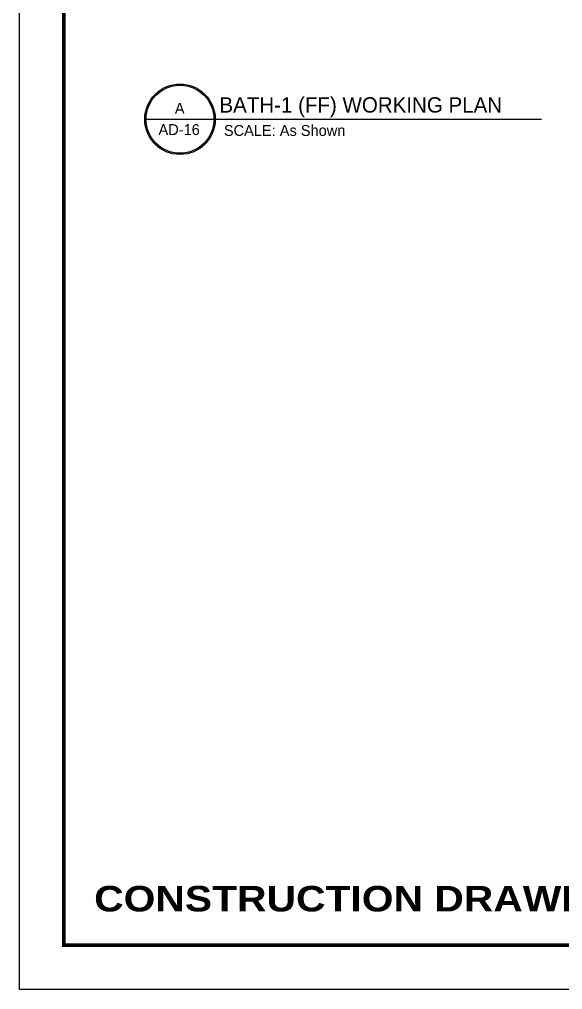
# Model space of a CAD drawing. Extents: x 10753 to 18704, y -5361 to 1140.
# Drawn here: x 11894.6 to 12046, y -3937.4 to -3666.9 of the extents above; entities that cross this region are included whole.
import ezdxf
from ezdxf.enums import TextEntityAlignment as Align

# ---------------------------------------------------------------- set-up
doc = ezdxf.new("R2010")
doc.units = 0
doc.header["$LTSCALE"] = 30
doc.header["$MEASUREMENT"] = 0
for name, color, linetype in [('SEAL', 1, 'CONTINUOUS'), ('SLINE', 3, 'CONTINUOUS'), ('WALL', 2, 'CONTINUOUS'), ('WL', 9, 'CONTINUOUS')]:
    doc.layers.add(name, color=color, linetype=linetype)
doc.styles.add('SMALL-DIM', font='stylu.ttf', dxfattribs={"height": 2})
doc.styles.add('STYLE3', font='ariblk.ttf', dxfattribs={"height": 1})

msp = doc.modelspace()

# ---------------------------------------------------------------- linework, layer by layer
at = {"layer": 'SEAL', "color": 1}
msp.add_lwpolyline([(12703.97729, -3394.00262), (12703.97729, -3937.38204), (11894.631, -3937.38204), (11894.631, -3394.00262)], close=True, dxfattribs=at)
at = {"layer": 'SLINE'}
msp.add_line((11929.56963, -3694.76236), (12040.10484, -3694.76236), dxfattribs=at)
for radius in [9.81095, 9.47309]:
    msp.add_circle((11939.38058, -3694.76236), radius, dxfattribs=at)
at = {"layer": 'WL', "const_width": 1.02913}
msp.add_lwpolyline([(12691.62776, -3406.35215), (12691.62776, -3925.03251), (11906.98053, -3925.03251), (11906.98053, -3406.35215)], close=True, dxfattribs=at)

# ---------------------------------------------------------------- texts
at = {"layer": 'SLINE', "style": 'SMALL-DIM'}
for s, height, p in [('BATH-1 (FF) WORKING PLAN', 4.2757912, (11950.36369, -3692.89928, 0.04541)), ('A', 3.0375, (11937.95072, -3693.23161)), ('AD-16', 3.0375, (11933.38786, -3699.15775)), ('SCALE: As Shown', 3.0375, (11951.60479, -3699.40826, 0.06863))]:
    msp.add_text(s, height=height, dxfattribs=at).set_placement(p)
at = {"layer": 'WALL', "color": 1, "style": 'STYLE3'}
msp.add_text('CONSTRUCTION DRAWINGS', height=7.1157003, dxfattribs=at).set_placement((11994.46108, -3915.59689), align=Align.CENTER)

doc.saveas('drawing.dxf')
